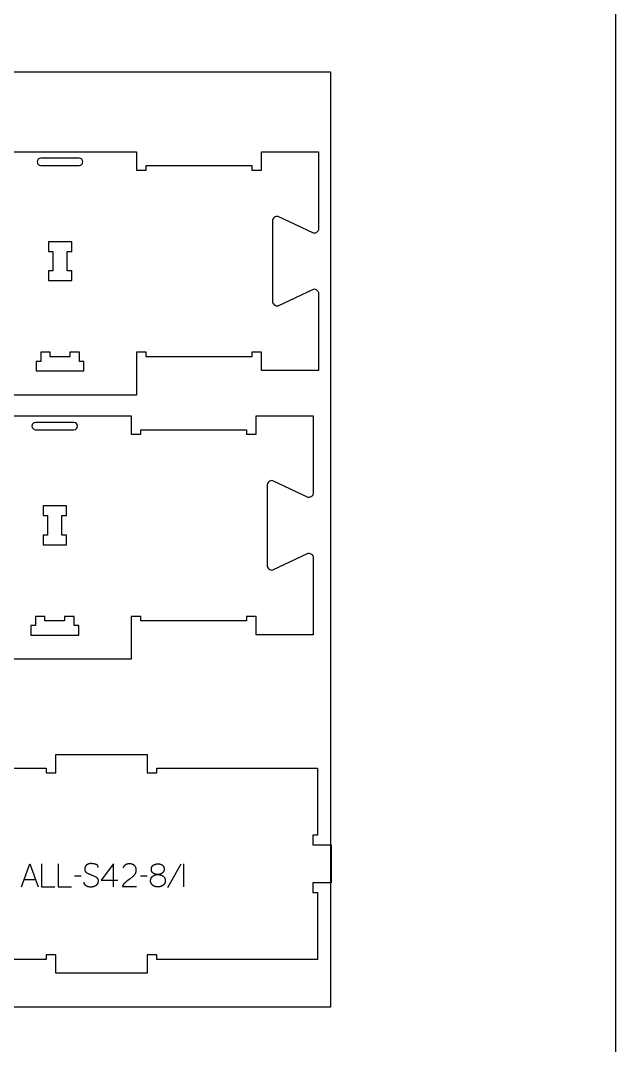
# Model space of a CAD drawing. Extents: x 2032 to 5216, y -19593 to -11999.
# Drawn here: x 4439 to 5216, y -15293 to -13956 of the extents above; entities that cross this region are included whole.
import ezdxf

# ---------------------------------------------------------------- set-up
doc = ezdxf.new("R2010")
doc.units = 0
for name, color, linetype in [('0_SHEET_SPRUCEPLY_2440X122', 1, 'CONTINUOUS'), ('1_ANYTOOL_1MMDEEP_LABELS_S', 2, 'CONTINUOUS'), ('3_ANYTOOL_CUTTHROUGH_INSID', 4, 'CONTINUOUS'), ('4_ANYTOOL_CUTTHROUGH_OUTSI', 5, 'CONTINUOUS'), ('DONOTCUT', 18, 'CONTINUOUS')]:
    doc.layers.add(name, color=color, linetype=linetype)

msp = doc.modelspace()

# ---------------------------------------------------------------- linework, layer by layer
at = {"layer": '0_SHEET_SPRUCEPLY_2440X122'}
msp.add_lwpolyline([(4843.9, -14023.3), (4843.9, -15243.3), (2403.9, -15243.3), (2403.9, -14023.3)], close=True, dxfattribs=at)
at = {"layer": '1_ANYTOOL_1MMDEEP_LABELS_S'}
for points in [[(4440.5, -15086.3), (4451.3, -15056.3), (4462.4, -15086.3)], [(4466.7, -15056.3), (4466.7, -15086.3), (4483.8, -15086.3)], [(4488.5, -15056.3), (4488.5, -15086.3), (4505.6, -15086.3)], [(4540.5, -15060.9), (4540.5, -15060.7), (4540.5, -15060.6), (4540.5, -15060.5), (4540.5, -15060.4), (4540.5, -15060.3), (4540.4, -15060.3), (4540.4, -15060.2), (4540.4, -15060.1), (4540.4, -15060), (4540.4, -15059.9), (4540.4, -15059.8), (4540.3, -15059.7), (4540.3, -15059.7), (4540.3, -15059.6), (4540.3, -15059.5), (4540.3, -15059.4), (4540.2, -15059.3), (4540.2, -15059.3), (4540.2, -15059.2), (4540.1, -15059.1), (4540.1, -15059), (4540.1, -15059), (4540, -15058.9), (4540, -15058.8), (4539.9, -15058.8), (4539.9, -15058.7), (4539.9, -15058.6), (4539.8, -15058.6), (4539.8, -15058.5), (4539.7, -15058.4), (4539.7, -15058.4), (4539.6, -15058.3), (4539.6, -15058.3), (4539.5, -15058.2), (4539.4, -15058.1), (4539.4, -15058.1), (4539.3, -15058), (4539.3, -15058), (4539.2, -15057.9), (4539.1, -15057.9), (4539.1, -15057.8), (4539, -15057.8), (4538.9, -15057.7), (4538.9, -15057.7), (4538.8, -15057.6), (4538.7, -15057.6), (4538.6, -15057.5), (4538.6, -15057.5), (4538.5, -15057.4), (4538.4, -15057.4), (4538.3, -15057.3), (4538.1, -15057.3), (4538, -15057.2), (4537.8, -15057.1), (4537.6, -15057), (4537.4, -15057), (4537.2, -15056.9), (4536.4, -15056.7), (4535.6, -15056.5), (4534.8, -15056.3), (4534, -15056.2), (4533.7, -15056.1), (4533.3, -15056.1), (4532.9, -15056.1), (4532.5, -15056), (4532.2, -15056), (4531.8, -15056), (4531.5, -15056), (4531.1, -15056), (4530.9, -15056), (4530.7, -15056), (4530.5, -15056), (4530.3, -15056), (4530.1, -15056), (4529.9, -15056), (4529.8, -15056.1), (4529.6, -15056.1), (4529.4, -15056.1), (4529.2, -15056.1), (4529, -15056.2), (4528.8, -15056.2), (4528.7, -15056.3), (4528.5, -15056.3), (4528.3, -15056.4), (4528.1, -15056.4), (4528, -15056.5), (4527.8, -15056.5), (4527.6, -15056.6), (4527.4, -15056.7), (4527.3, -15056.7), (4527.1, -15056.8), (4526.9, -15056.9), (4526.8, -15057), (4526.6, -15057.1), (4526.4, -15057.2), (4526.3, -15057.3), (4526.1, -15057.4), (4526, -15057.5), (4525.8, -15057.6), (4525.6, -15057.7), (4525.5, -15057.8), (4525.3, -15057.9), (4525.2, -15058), (4525, -15058.1), (4524.9, -15058.3), (4524.8, -15058.4), (4524.6, -15058.5), (4524.5, -15058.7), (4524.4, -15058.8), (4524.3, -15058.9), (4524.2, -15059.1), (4524.1, -15059.2), (4524, -15059.4), (4523.9, -15059.5), (4523.8, -15059.7), (4523.7, -15059.8), (4523.6, -15060), (4523.5, -15060.2), (4523.5, -15060.3), (4523.4, -15060.5), (4523.3, -15060.7), (4523.3, -15060.8), (4523.2, -15061), (4523.2, -15061.2), (4523.2, -15061.4), (4523.1, -15061.6), (4523.1, -15061.8), (4523.1, -15062), (4523, -15062.2), (4523, -15062.4), (4523, -15062.6), (4523, -15062.8), (4523, -15063), (4523, -15063.2), (4523, -15063.4), (4523, -15063.6), (4523, -15063.8), (4523.1, -15064), (4523.1, -15064.2), (4523.1, -15064.4), (4523.2, -15064.6), (4523.2, -15064.8), (4523.3, -15065), (4523.3, -15065.2), (4523.4, -15065.3), (4523.4, -15065.4), (4523.5, -15065.5), (4523.5, -15065.6), (4523.5, -15065.7), (4523.6, -15065.8), (4523.6, -15065.8), (4523.7, -15065.9), (4523.7, -15066), (4523.7, -15066.1), (4523.8, -15066.1), (4523.8, -15066.2), (4523.9, -15066.3), (4523.9, -15066.4), (4524, -15066.4), (4524, -15066.5), (4524.1, -15066.6), (4524.2, -15066.7), (4524.2, -15066.7), (4524.3, -15066.8), (4524.3, -15066.9), (4524.4, -15066.9), (4524.5, -15067), (4524.5, -15067.1), (4524.6, -15067.1), (4524.7, -15067.3), (4524.9, -15067.4), (4525, -15067.5), (4525.2, -15067.6), (4525.3, -15067.7), (4525.5, -15067.8), (4525.7, -15067.9), (4525.8, -15068), (4526.5, -15068.4), (4527.3, -15068.8), (4528, -15069.2), (4528.8, -15069.5), (4529.6, -15069.9), (4530.4, -15070.2), (4531.2, -15070.5), (4532, -15070.9), (4532.8, -15071.2), (4533.6, -15071.5), (4534.4, -15071.8), (4535.2, -15072.2), (4535.9, -15072.6), (4536.6, -15073), (4537.4, -15073.4), (4538, -15073.8), (4538.2, -15073.9), (4538.4, -15074), (4538.5, -15074.1), (4538.6, -15074.2), (4538.7, -15074.3), (4538.7, -15074.3), (4538.8, -15074.4), (4538.9, -15074.4), (4538.9, -15074.5), (4539, -15074.6), (4539.1, -15074.6), (4539.1, -15074.7), (4539.2, -15074.8), (4539.3, -15074.8), (4539.3, -15074.9), (4539.4, -15075), (4539.4, -15075.1), (4539.5, -15075.1), (4539.5, -15075.2), (4539.6, -15075.3), (4539.6, -15075.4), (4539.7, -15075.4), (4539.7, -15075.5), (4539.8, -15075.6), (4539.8, -15075.7), (4539.9, -15075.8), (4539.9, -15075.8), (4540, -15075.9), (4540, -15076), (4540, -15076.1), (4540.1, -15076.2), (4540.1, -15076.3), (4540.1, -15076.4), (4540.2, -15076.4), (4540.2, -15076.5), (4540.2, -15076.6), (4540.2, -15076.7), (4540.3, -15076.9), (4540.3, -15077.1), (4540.4, -15077.3), (4540.4, -15077.5), (4540.4, -15077.7), (4540.4, -15077.9), (4540.5, -15078.1), (4540.5, -15078.3), (4540.5, -15078.6), (4540.5, -15078.8), (4540.5, -15079), (4540.4, -15079.2), (4540.4, -15079.5), (4540.4, -15079.7), (4540.4, -15079.9), (4540.3, -15080.1), (4540.3, -15080.4), (4540.2, -15080.6), (4540.2, -15080.8), (4540.1, -15081), (4540.1, -15081.2), (4540, -15081.4), (4539.9, -15081.6), (4539.9, -15081.8), (4539.8, -15081.9), (4539.7, -15082.1), (4539.6, -15082.3), (4539.5, -15082.5), (4539.4, -15082.7), (4539.3, -15082.8), (4539.2, -15083), (4539.1, -15083.2), (4538.9, -15083.3), (4538.8, -15083.5), (4538.7, -15083.6), (4538.5, -15083.8), (4538.4, -15083.9), (4538.3, -15084), (4538.1, -15084.2), (4537.9, -15084.3), (4537.8, -15084.4), (4537.6, -15084.5), (4537.4, -15084.7), (4537.3, -15084.8), (4536.9, -15085), (4536.5, -15085.2), (4536.2, -15085.4), (4535.8, -15085.6), (4535.4, -15085.7), (4535.1, -15085.9), (4534.9, -15086), (4534.7, -15086), (4534.5, -15086.1), (4534.3, -15086.2), (4534.1, -15086.2), (4533.9, -15086.3), (4533.7, -15086.3), (4533.5, -15086.4), (4533.3, -15086.4), (4533.1, -15086.4), (4532.9, -15086.5), (4532.7, -15086.5), (4532.5, -15086.5), (4532.3, -15086.6), (4531.9, -15086.6), (4531.5, -15086.6), (4531.1, -15086.6), (4530.7, -15086.6), (4530.3, -15086.6), (4529.8, -15086.6), (4529.5, -15086.6), (4529.1, -15086.5), (4528.7, -15086.5), (4528.3, -15086.4), (4527.9, -15086.3), (4527.5, -15086.2), (4527.1, -15086.1), (4526.8, -15085.9), (4526.4, -15085.8), (4526.1, -15085.6), (4525.7, -15085.5), (4525.4, -15085.3), (4525, -15085.1), (4524.8, -15085), (4524.7, -15084.9), (4524.5, -15084.8), (4524.4, -15084.7), (4524.2, -15084.6), (4524.1, -15084.5), (4523.9, -15084.3), (4523.8, -15084.2), (4523.7, -15084.1), (4523.6, -15084), (4523.4, -15083.8), (4523.3, -15083.7), (4523.3, -15083.6), (4523.2, -15083.6), (4523.2, -15083.5), (4523.1, -15083.4), (4523.1, -15083.4), (4523, -15083.3), (4523, -15083.2), (4523, -15083.1), (4522.9, -15083.1), (4522.9, -15083), (4522.8, -15082.9), (4522.8, -15082.8), (4522.8, -15082.8), (4522.7, -15082.7), (4522.7, -15082.6), (4522.7, -15082.5), (4522.6, -15082.5), (4522.6, -15082.4), (4522.6, -15082.3), (4522.5, -15082.2), (4522.5, -15082.1), (4522.4, -15081.9), (4522.4, -15081.7), (4522.4, -15081.5), (4522.3, -15081.4), (4522.3, -15081.2), (4522.3, -15081), (4522.3, -15080.8), (4522.3, -15080.6), (4522.3, -15080.4)], [(4560.5, -15086.3), (4560.5, -15056.3), (4544.5, -15077.6)], [(4590.7, -15086.3), (4572.4, -15086.2), (4572.6, -15085.8), (4572.6, -15085.5), (4572.7, -15085.3), (4572.8, -15085.1), (4572.9, -15084.9), (4573, -15084.7), (4573.1, -15084.5), (4573.2, -15084.2), (4573.3, -15084), (4573.4, -15083.8), (4573.5, -15083.6), (4573.6, -15083.4), (4573.7, -15083.2), (4573.9, -15083), (4574, -15082.8), (4574.1, -15082.6), (4574.2, -15082.5), (4574.4, -15082.3), (4574.5, -15082.1), (4574.7, -15081.9), (4574.8, -15081.7), (4575, -15081.6), (4575.1, -15081.4), (4575.3, -15081.2), (4575.4, -15081), (4575.6, -15080.9), (4575.8, -15080.7), (4575.9, -15080.5), (4576.1, -15080.4), (4576.5, -15080.1), (4577.9, -15078.9), (4579.4, -15077.7), (4580.9, -15076.5), (4582.5, -15075.4), (4583.2, -15074.8), (4583.9, -15074.2), (4584.7, -15073.7), (4585.3, -15073.1), (4586, -15072.5), (4586.7, -15071.9), (4587.3, -15071.3), (4587.9, -15070.7), (4588, -15070.5), (4588.2, -15070.3), (4588.3, -15070.2), (4588.4, -15070), (4588.6, -15069.9), (4588.7, -15069.7), (4588.8, -15069.5), (4588.9, -15069.3), (4589, -15069.2), (4589.1, -15069), (4589.2, -15068.8), (4589.3, -15068.6), (4589.4, -15068.5), (4589.5, -15068.3), (4589.6, -15068.1), (4589.6, -15067.9), (4589.7, -15067.7), (4589.8, -15067.5), (4589.8, -15067.3), (4589.9, -15067.1), (4590, -15066.9), (4590, -15066.7), (4590.1, -15066.5), (4590.1, -15066.3), (4590.1, -15066.1), (4590.2, -15065.9), (4590.2, -15065.6), (4590.2, -15065.4), (4590.2, -15065.2), (4590.2, -15065), (4590.2, -15064.8), (4590.2, -15064.5), (4590.2, -15064.3), (4590.2, -15064), (4590.2, -15063.8), (4590.2, -15063.6), (4590.2, -15063.3), (4590.1, -15063.1), (4590.1, -15062.9), (4590.1, -15062.6), (4590, -15062.4), (4590, -15062.2), (4589.9, -15062), (4589.9, -15061.8), (4589.8, -15061.6), (4589.8, -15061.4), (4589.7, -15061.2), (4589.6, -15061), (4589.5, -15060.8), (4589.4, -15060.6), (4589.3, -15060.4), (4589.3, -15060.3), (4589.1, -15060.1), (4589, -15059.9), (4588.9, -15059.7), (4588.8, -15059.6), (4588.7, -15059.4), (4588.6, -15059.3), (4588.4, -15059.1), (4588.3, -15059), (4588.2, -15058.8), (4588, -15058.7), (4587.9, -15058.5), (4587.7, -15058.4), (4587.6, -15058.3), (4587.4, -15058.2), (4587.2, -15058), (4587.1, -15057.9), (4586.9, -15057.8), (4586.7, -15057.7), (4586.5, -15057.6), (4586.4, -15057.5), (4586.2, -15057.4), (4586, -15057.3), (4585.8, -15057.2), (4585.6, -15057.1), (4585.4, -15057), (4585.2, -15057), (4585, -15056.9), (4584.8, -15056.8), (4584.6, -15056.8), (4584.4, -15056.7), (4584.2, -15056.7), (4584, -15056.6), (4583.8, -15056.6), (4583.6, -15056.5), (4583.4, -15056.5), (4583.2, -15056.4), (4582.9, -15056.4), (4582.7, -15056.4), (4582.5, -15056.4), (4582.3, -15056.3), (4582, -15056.3), (4581.8, -15056.3), (4581.3, -15056.3), (4581, -15056.3), (4580.6, -15056.3), (4580.2, -15056.4), (4579.9, -15056.4), (4579.6, -15056.4), (4579.2, -15056.5), (4578.9, -15056.6), (4578.6, -15056.6), (4578.3, -15056.7), (4578.1, -15056.8), (4578, -15056.8), (4577.8, -15056.9), (4577.7, -15056.9), (4577.5, -15057), (4577.4, -15057), (4577.2, -15057.1), (4577.1, -15057.1), (4576.9, -15057.2), (4576.8, -15057.3), (4576.7, -15057.4), (4576.5, -15057.4), (4576.4, -15057.5), (4576.2, -15057.6), (4576.1, -15057.7), (4576, -15057.7), (4575.9, -15057.8), (4575.7, -15057.9), (4575.6, -15058), (4575.5, -15058.1), (4575.4, -15058.2), (4575.2, -15058.3), (4575.1, -15058.4), (4575, -15058.5), (4574.9, -15058.6), (4574.8, -15058.7), (4574.7, -15058.8), (4574.5, -15058.9), (4574.4, -15059.1), (4574.3, -15059.2), (4574.2, -15059.3), (4574.1, -15059.4), (4573.9, -15059.7), (4573.7, -15059.9), (4573.5, -15060.2), (4573.4, -15060.5), (4573.2, -15060.8), (4573, -15061.1), (4572.8, -15061.4)], [(4648.4, -15056.8), (4631.2, -15087.5)], [(4651.9, -15056.3), (4651.9, -15086.3)], [(4443.9, -15076.7), (4458.8, -15076.7)], [(4518.2, -15072.4), (4509.5, -15072.5)], [(4544.5, -15077.6), (4566.3, -15077.6)], [(4604.4, -15072.4), (4595.6, -15072.5)]]:
    msp.add_lwpolyline(points, dxfattribs=at)
for points in [[(4618.6, -15056.3), (4619, -15056.3), (4619.4, -15056.3), (4619.8, -15056.4), (4620, -15056.4), (4620.2, -15056.4), (4620.4, -15056.4), (4620.6, -15056.5), (4620.8, -15056.5), (4621, -15056.5), (4621.2, -15056.6), (4621.3, -15056.6), (4621.5, -15056.7), (4621.7, -15056.7), (4621.9, -15056.8), (4622, -15056.8), (4622.2, -15056.9), (4622.4, -15057), (4622.6, -15057), (4622.7, -15057.1), (4622.9, -15057.2), (4623, -15057.2), (4623.2, -15057.3), (4623.4, -15057.4), (4623.5, -15057.5), (4623.7, -15057.6), (4623.8, -15057.7), (4624, -15057.8), (4624.1, -15057.9), (4624.3, -15058), (4624.4, -15058.1), (4624.5, -15058.2), (4624.7, -15058.3), (4624.8, -15058.4), (4624.9, -15058.5), (4625.1, -15058.7), (4625.2, -15058.8), (4625.3, -15058.9), (4625.4, -15059.1), (4625.5, -15059.2), (4625.6, -15059.3), (4625.7, -15059.5), (4625.8, -15059.6), (4625.8, -15059.8), (4625.9, -15059.9), (4626, -15060.1), (4626.1, -15060.2), (4626.1, -15060.4), (4626.2, -15060.6), (4626.3, -15060.8), (4626.3, -15060.9), (4626.4, -15061.1), (4626.4, -15061.3), (4626.4, -15061.5), (4626.5, -15061.7), (4626.5, -15061.9), (4626.5, -15062), (4626.5, -15062.2), (4626.6, -15062.5), (4626.6, -15062.7), (4626.6, -15062.9), (4626.6, -15063.1), (4626.6, -15063.3), (4626.6, -15063.5), (4626.6, -15063.7), (4626.5, -15064), (4626.5, -15064.2), (4626.5, -15064.4), (4626.5, -15064.6), (4626.4, -15064.8), (4626.4, -15065), (4626.3, -15065.2), (4626.3, -15065.4), (4626.2, -15065.5), (4626.2, -15065.7), (4626.1, -15065.9), (4626, -15066.1), (4625.9, -15066.2), (4625.9, -15066.4), (4625.8, -15066.6), (4625.7, -15066.7), (4625.6, -15066.9), (4625.5, -15067), (4625.4, -15067.2), (4625.3, -15067.3), (4625.1, -15067.5), (4625, -15067.6), (4624.9, -15067.8), (4624.8, -15067.9), (4624.6, -15068), (4624.5, -15068.1), (4624.3, -15068.3), (4624.2, -15068.4), (4624, -15068.5), (4623.8, -15068.6), (4623.7, -15068.7), (4623.5, -15068.8), (4623.4, -15068.9), (4623.2, -15069), (4623, -15069.1), (4622.9, -15069.2), (4622.7, -15069.2), (4622.5, -15069.3), (4622.3, -15069.4), (4622.2, -15069.5), (4622, -15069.5), (4621.8, -15069.6), (4621.6, -15069.7), (4621.5, -15069.7), (4621.3, -15069.8), (4621.1, -15069.8), (4620.9, -15069.9), (4620.7, -15069.9), (4620.5, -15070), (4620.4, -15070), (4620.2, -15070.1), (4620, -15070.1), (4619.8, -15070.1), (4619.6, -15070.2), (4619.4, -15070.2), (4619.2, -15070.2), (4619, -15070.2), (4618.8, -15070.2), (4618.6, -15070.2), (4618.2, -15070.2), (4617.8, -15070.2), (4617.5, -15070.2), (4617.1, -15070.2), (4616.9, -15070.2), (4616.7, -15070.1), (4616.5, -15070.1), (4616.3, -15070.1), (4616.2, -15070), (4616, -15070), (4615.8, -15070), (4615.6, -15069.9), (4615.4, -15069.9), (4615.3, -15069.8), (4615.1, -15069.8), (4614.9, -15069.7), (4614.7, -15069.7), (4614.6, -15069.6), (4614.4, -15069.5), (4614.2, -15069.5), (4614, -15069.4), (4613.9, -15069.3), (4613.7, -15069.2), (4613.5, -15069.2), (4613.2, -15069), (4612.9, -15068.8), (4612.5, -15068.6), (4612.4, -15068.5), (4612.2, -15068.4), (4612.1, -15068.3), (4611.9, -15068.2), (4611.8, -15068), (4611.7, -15067.9), (4611.6, -15067.9), (4611.5, -15067.8), (4611.5, -15067.7), (4611.4, -15067.7), (4611.4, -15067.6), (4611.3, -15067.5), (4611.2, -15067.5), (4611.2, -15067.4), (4611.1, -15067.3), (4611.1, -15067.2), (4611, -15067.2), (4611, -15067.1), (4610.9, -15067), (4610.9, -15067), (4610.8, -15066.9), (4610.8, -15066.8), (4610.7, -15066.6), (4610.6, -15066.5), (4610.5, -15066.3), (4610.4, -15066.1), (4610.4, -15066), (4610.3, -15065.8), (4610.3, -15065.6), (4610.2, -15065.4), (4610.2, -15065.2), (4610.1, -15065), (4610.1, -15064.8), (4610, -15064.6), (4610, -15064.4), (4610, -15064.2), (4610, -15064), (4610, -15063.8), (4610, -15063.6), (4610, -15063.3), (4610, -15063.1), (4610, -15062.9), (4610, -15062.7), (4610, -15062.5), (4610, -15062.2), (4610, -15062), (4610.1, -15061.8), (4610.1, -15061.6), (4610.2, -15061.4), (4610.2, -15061.2), (4610.3, -15061.1), (4610.3, -15060.9), (4610.4, -15060.7), (4610.5, -15060.5), (4610.5, -15060.3), (4610.6, -15060.2), (4610.7, -15060), (4610.8, -15059.9), (4610.9, -15059.7), (4611, -15059.5), (4611, -15059.5), (4611.1, -15059.4), (4611.1, -15059.3), (4611.2, -15059.2), (4611.3, -15059.1), (4611.4, -15059), (4611.6, -15058.8), (4611.7, -15058.7), (4611.8, -15058.6), (4612, -15058.5), (4612.1, -15058.3), (4612.3, -15058.2), (4612.4, -15058.1), (4612.6, -15058), (4612.8, -15057.9), (4612.9, -15057.8), (4613.1, -15057.7), (4613.3, -15057.6), (4613.4, -15057.5), (4613.6, -15057.4), (4613.8, -15057.3), (4614, -15057.3), (4614.1, -15057.2), (4614.3, -15057.1), (4614.5, -15057), (4614.7, -15057), (4614.9, -15056.9), (4615, -15056.8), (4615.2, -15056.8), (4615.4, -15056.7), (4615.6, -15056.7), (4615.8, -15056.6), (4616, -15056.6), (4616.2, -15056.5), (4616.4, -15056.5), (4616.6, -15056.5), (4617, -15056.4), (4617.4, -15056.4), (4617.8, -15056.3), (4618.2, -15056.3)], [(4618.5, -15070.3), (4619, -15070.3), (4619.5, -15070.4), (4619.8, -15070.4), (4620, -15070.4), (4620.3, -15070.4), (4620.5, -15070.5), (4620.8, -15070.5), (4621, -15070.5), (4621.3, -15070.6), (4621.5, -15070.6), (4621.7, -15070.7), (4621.9, -15070.7), (4622.2, -15070.8), (4622.4, -15070.9), (4622.6, -15070.9), (4622.8, -15071), (4623, -15071.1), (4623.2, -15071.2), (4623.4, -15071.3), (4623.6, -15071.4), (4623.8, -15071.5), (4624, -15071.6), (4624.2, -15071.7), (4624.4, -15071.8), (4624.6, -15071.9), (4624.8, -15072), (4624.9, -15072.1), (4625.1, -15072.3), (4625.3, -15072.4), (4625.4, -15072.5), (4625.6, -15072.7), (4625.8, -15072.8), (4625.9, -15073), (4626.1, -15073.1), (4626.2, -15073.3), (4626.3, -15073.4), (4626.5, -15073.6), (4626.6, -15073.7), (4626.7, -15073.9), (4626.8, -15074), (4626.9, -15074.2), (4627.1, -15074.4), (4627.2, -15074.6), (4627.2, -15074.7), (4627.3, -15074.9), (4627.4, -15075.1), (4627.5, -15075.3), (4627.6, -15075.5), (4627.6, -15075.6), (4627.7, -15075.8), (4627.8, -15076), (4627.8, -15076.2), (4627.9, -15076.4), (4627.9, -15076.6), (4628, -15076.8), (4628, -15077), (4628, -15077.2), (4628, -15077.5), (4628.1, -15077.7), (4628.1, -15077.9), (4628.1, -15078.1), (4628.1, -15078.3), (4628.1, -15078.6), (4628.1, -15078.8), (4628.1, -15079), (4628, -15079.2), (4628, -15079.4), (4628, -15079.6), (4628, -15079.9), (4627.9, -15080.1), (4627.9, -15080.3), (4627.8, -15080.5), (4627.8, -15080.7), (4627.7, -15080.9), (4627.6, -15081.1), (4627.6, -15081.2), (4627.5, -15081.4), (4627.4, -15081.6), (4627.3, -15081.8), (4627.2, -15082), (4627.2, -15082.1), (4627.1, -15082.3), (4626.9, -15082.5), (4626.8, -15082.6), (4626.7, -15082.8), (4626.6, -15083), (4626.5, -15083.1), (4626.3, -15083.3), (4626.2, -15083.4), (4626.1, -15083.6), (4625.9, -15083.7), (4625.8, -15083.9), (4625.6, -15084), (4625.4, -15084.1), (4625.3, -15084.3), (4625.1, -15084.4), (4624.9, -15084.5), (4624.8, -15084.6), (4624.6, -15084.8), (4624.4, -15084.9), (4624.2, -15085), (4624, -15085.1), (4623.8, -15085.2), (4623.6, -15085.3), (4623.4, -15085.4), (4623.2, -15085.5), (4623, -15085.5), (4622.8, -15085.6), (4622.6, -15085.7), (4622.4, -15085.8), (4622.2, -15085.8), (4621.9, -15085.9), (4621.7, -15085.9), (4621.5, -15086), (4621.3, -15086.1), (4621, -15086.1), (4620.8, -15086.1), (4620.5, -15086.2), (4620.3, -15086.2), (4620, -15086.2), (4619.8, -15086.3), (4619.5, -15086.3), (4619, -15086.3), (4618.5, -15086.3), (4618, -15086.3), (4617.4, -15086.3), (4617.2, -15086.3), (4616.9, -15086.2), (4616.7, -15086.2), (4616.4, -15086.2), (4616.2, -15086.1), (4616, -15086.1), (4615.7, -15086.1), (4615.5, -15086), (4615.3, -15085.9), (4615, -15085.9), (4614.8, -15085.8), (4614.6, -15085.8), (4614.4, -15085.7), (4614.2, -15085.6), (4614, -15085.5), (4613.8, -15085.5), (4613.6, -15085.4), (4613.4, -15085.3), (4613.2, -15085.2), (4613, -15085.1), (4612.8, -15085), (4612.6, -15084.9), (4612.4, -15084.8), (4612.2, -15084.6), (4612.1, -15084.5), (4611.9, -15084.4), (4611.7, -15084.3), (4611.6, -15084.1), (4611.4, -15084), (4611.2, -15083.9), (4611.1, -15083.7), (4610.9, -15083.6), (4610.8, -15083.4), (4610.7, -15083.3), (4610.5, -15083.1), (4610.4, -15083), (4610.3, -15082.8), (4610.2, -15082.6), (4610.1, -15082.5), (4610, -15082.3), (4609.9, -15082.1), (4609.8, -15082), (4609.7, -15081.8), (4609.6, -15081.6), (4609.5, -15081.4), (4609.4, -15081.2), (4609.4, -15081.1), (4609.3, -15080.9), (4609.2, -15080.7), (4609.2, -15080.5), (4609.1, -15080.3), (4609.1, -15080.1), (4609.1, -15079.9), (4609, -15079.6), (4609, -15079.4), (4609, -15079.2), (4608.9, -15079), (4608.9, -15078.8), (4608.9, -15078.6), (4608.9, -15078.3), (4608.9, -15078.1), (4608.9, -15077.9), (4608.9, -15077.7), (4609, -15077.5), (4609, -15077.2), (4609, -15077), (4609.1, -15076.8), (4609.1, -15076.6), (4609.1, -15076.4), (4609.2, -15076.2), (4609.2, -15076), (4609.3, -15075.8), (4609.4, -15075.6), (4609.4, -15075.5), (4609.5, -15075.3), (4609.6, -15075.1), (4609.7, -15074.9), (4609.8, -15074.7), (4609.9, -15074.6), (4610, -15074.4), (4610.1, -15074.2), (4610.2, -15074), (4610.3, -15073.9), (4610.4, -15073.7), (4610.5, -15073.6), (4610.7, -15073.4), (4610.8, -15073.3), (4610.9, -15073.1), (4611.1, -15073), (4611.2, -15072.8), (4611.4, -15072.7), (4611.6, -15072.5), (4611.7, -15072.4), (4611.9, -15072.3), (4612.1, -15072.1), (4612.2, -15072), (4612.4, -15071.9), (4612.6, -15071.8), (4612.8, -15071.7), (4613, -15071.6), (4613.2, -15071.5), (4613.4, -15071.4), (4613.6, -15071.3), (4613.8, -15071.2), (4614, -15071.1), (4614.2, -15071), (4614.4, -15070.9), (4614.6, -15070.9), (4614.8, -15070.8), (4615, -15070.7), (4615.3, -15070.7), (4615.5, -15070.6), (4615.7, -15070.6), (4616, -15070.5), (4616.2, -15070.5), (4616.4, -15070.5), (4616.7, -15070.4), (4616.9, -15070.4), (4617.2, -15070.4), (4617.4, -15070.4), (4618, -15070.3)]]:
    msp.add_lwpolyline(points, close=True, dxfattribs=at)
at = {"layer": '3_ANYTOOL_CUTTHROUGH_INSID', "color": 4}
for points in [[(4515.8, -14135.9), (4465.8, -14135.9, 1), (4465.8, -14145.4), (4515.8, -14145.4, 1)], [(4508.9, -14480.5), (4458.9, -14480.5, 1), (4458.9, -14490), (4508.9, -14490, 1)]]:
    msp.add_lwpolyline(points, format="xyb", close=True, dxfattribs=at)
for points in [[(4500, -14282.9), (4500, -14257.4), (4506, -14257.4), (4506, -14244.9), (4475.5, -14244.9), (4475.5, -14257.4), (4481.5, -14257.4), (4481.5, -14282.9), (4475.5, -14282.9), (4475.5, -14295.4), (4506, -14295.4), (4506, -14282.9)], [(4478, -14394.9), (4478, -14388.9), (4465.5, -14388.9), (4465.5, -14400.9), (4459.5, -14400.9), (4459.5, -14413.4), (4522, -14413.4), (4522, -14400.9), (4516, -14400.9), (4516, -14388.9), (4503.5, -14388.9), (4503.5, -14394.9)], [(4493.1, -14627.5), (4493.1, -14602), (4499.1, -14602), (4499.1, -14589.5), (4468.6, -14589.5), (4468.6, -14602), (4474.6, -14602), (4474.6, -14627.5), (4468.6, -14627.5), (4468.6, -14640), (4499.1, -14640), (4499.1, -14627.5)], [(4471.1, -14739.5), (4471.1, -14733.5), (4458.6, -14733.5), (4458.6, -14745.5), (4452.6, -14745.5), (4452.6, -14758), (4515.1, -14758), (4515.1, -14745.5), (4509.1, -14745.5), (4509.1, -14733.5), (4496.6, -14733.5), (4496.6, -14739.5)]]:
    msp.add_lwpolyline(points, close=True, dxfattribs=at)
at = {"layer": '4_ANYTOOL_CUTTHROUGH_OUTSI', "color": 5}
for points in [[(4391, -14127.4), (4590.5, -14127.4), (4590.5, -14151.4), (4603, -14151.4), (4603, -14145.4), (4741, -14145.4), (4741, -14151.4), (4753.5, -14151.4), (4753.5, -14127.4), (4828, -14127.4), (4828, -14228), (4828, -14228, -0.461625), (4821.4, -14233.7), (4775.4, -14211.8), (4775.3, -14211.8), (4775.3, -14211.8, 0.220464), (4770.2, -14213.2, 0.220464), (4768, -14218), (4768, -14322.2, 0.220464), (4770.2, -14327, 0.220464), (4775.3, -14328.4), (4775.4, -14328.4), (4775.4, -14328.4), (4821.4, -14306.5), (4821.4, -14306.5, -0.218884), (4826, -14307.8, -0.220464), (4828, -14312.2), (4828, -14389.1), (4828, -14412.9), (4753.5, -14412.9), (4753.5, -14388.9), (4741, -14388.9), (4741, -14394.9), (4603, -14394.9), (4603, -14388.9), (4590.5, -14388.9), (4590.5, -14444.9), (4391, -14444.9)], [(4384.1, -14472), (4583.6, -14472), (4583.6, -14496), (4596.1, -14496), (4596.1, -14490), (4734.1, -14490), (4734.1, -14496), (4746.6, -14496), (4746.6, -14472), (4821.1, -14472), (4821.1, -14572.7), (4821.1, -14572.7, -0.461625), (4814.4, -14578.3), (4768.4, -14556.5), (4768.4, -14556.5), (4768.4, -14556.5, 0.220464), (4763.3, -14557.9, 0.220464), (4761.1, -14562.6), (4761.1, -14666.9, 0.220464), (4763.3, -14671.6, 0.220464), (4768.4, -14673), (4768.4, -14673), (4768.5, -14673), (4814.4, -14651.2), (4814.4, -14651.2, -0.218884), (4819.1, -14652.4, -0.220464), (4821.1, -14656.8), (4821.1, -14733.7), (4821.1, -14757.5), (4746.6, -14757.5), (4746.6, -14733.5), (4734.1, -14733.5), (4734.1, -14739.5), (4596.1, -14739.5), (4596.1, -14733.5), (4583.6, -14733.5), (4583.6, -14733.7), (4583.6, -14789.5), (4384.1, -14789.5)]]:
    msp.add_lwpolyline(points, format="xyb", dxfattribs=at)
msp.add_lwpolyline([(4263.1, -14931.6), (4472.6, -14931.6), (4472.6, -14937.6), (4485.1, -14937.6), (4485.1, -14913.6), (4604.6, -14913.6), (4604.6, -14937.6), (4617.1, -14937.6), (4617.1, -14931.6), (4826.6, -14931.6), (4826.6, -15019.1), (4820.6, -15019.1), (4820.6, -15031.6), (4844.6, -15031.6), (4844.6, -15081.1), (4820.6, -15081.1), (4820.6, -15093.6), (4826.6, -15093.6), (4826.6, -15181.1), (4617.1, -15181.1), (4617.1, -15175.1), (4604.6, -15175.1), (4604.6, -15199.1), (4485.1, -15199.1), (4485.1, -15175.1), (4472.6, -15175.1), (4472.6, -15181.1), (4263.1, -15181.1)], dxfattribs=at)
at = {"layer": 'DONOTCUT'}
msp.add_lwpolyline([(5215.6, -19592.7), (2032.2, -19592.7), (2032.2, -11999.3), (5215.6, -11999.3)], close=True, dxfattribs=at)

doc.saveas('drawing.dxf')
